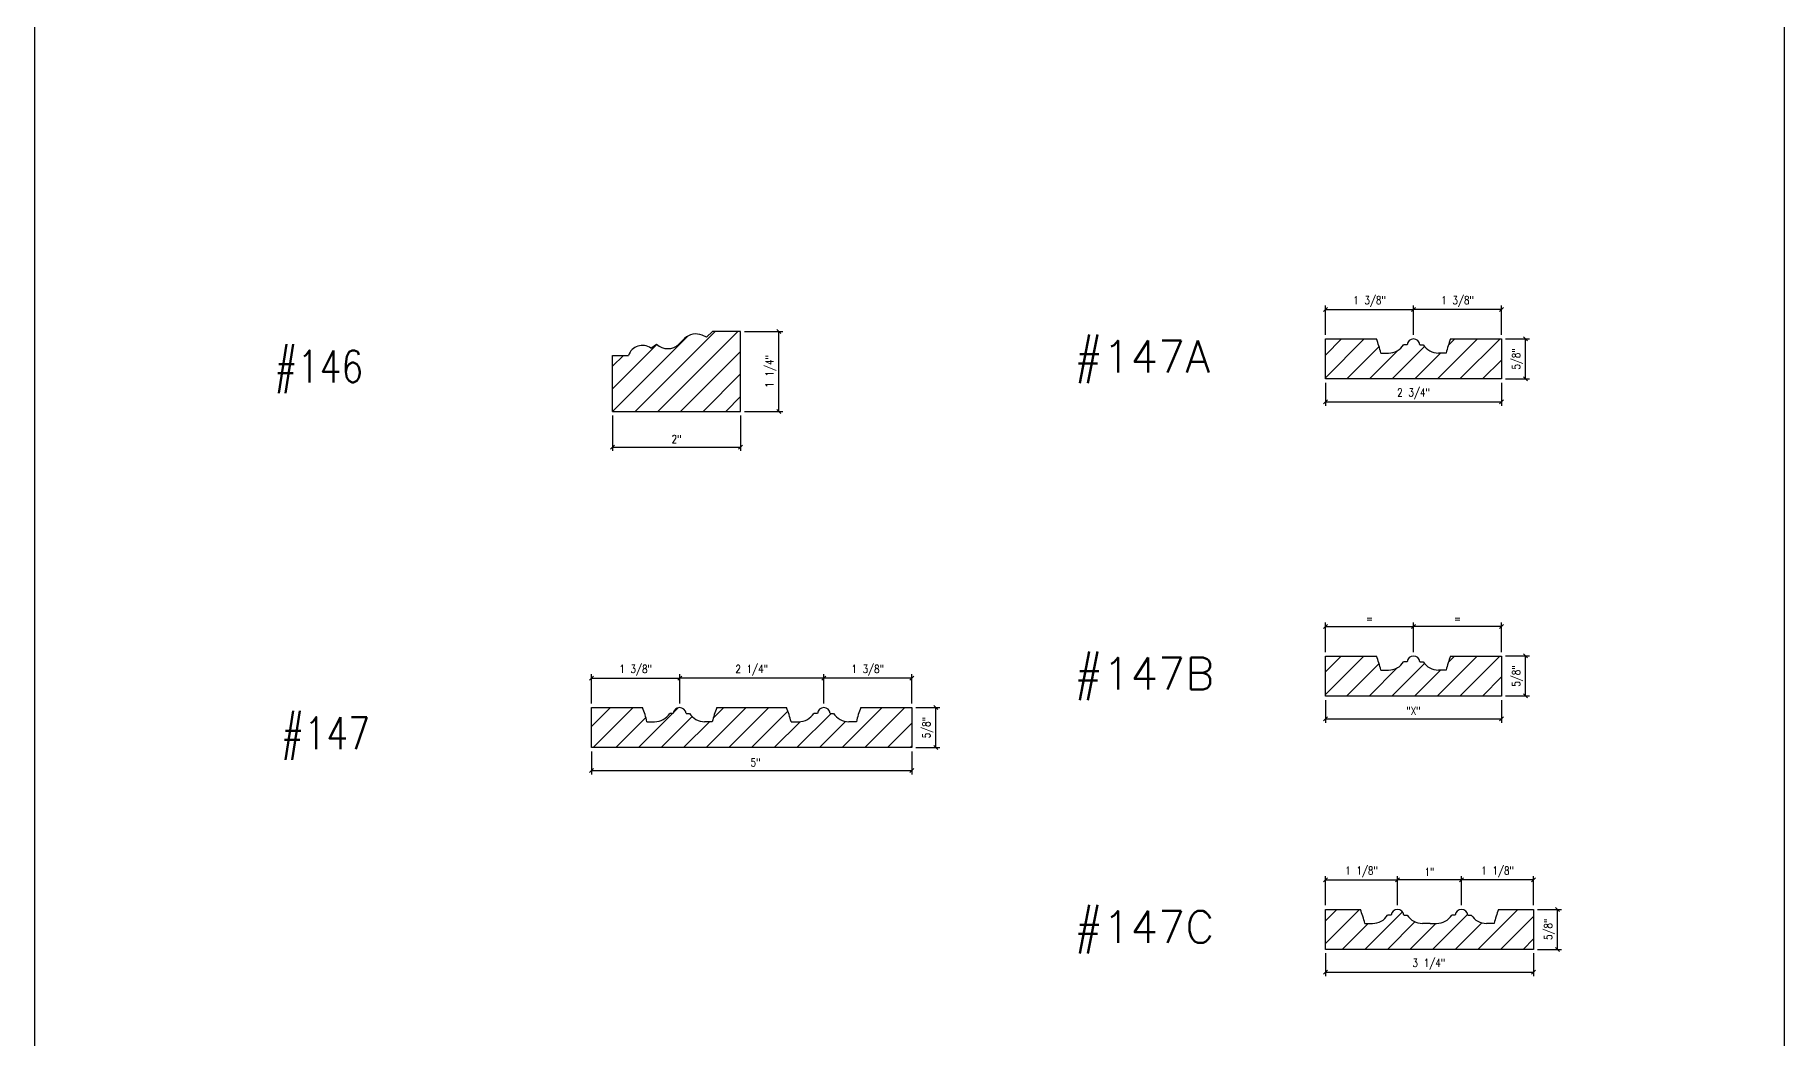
# Model space of a CAD drawing. Header units: inches. Extents: x 1985 to 11287, y 379 to 3234.
# Drawn here: x 8507.24 to 8534.55, y 3025.78 to 3041.45 of the extents above; entities that cross this region are included whole.
import ezdxf

# ---------------------------------------------------------------- set-up
doc = ezdxf.new("R2010")
doc.units = ezdxf.units.IN
doc.header["$MEASUREMENT"] = 0
doc.layers.get('0').update_dxf_attribs({"linetype": 'CONTINUOUS'})
doc.layers.get('Defpoints').update_dxf_attribs({"linetype": 'CONTINUOUS'})
for name, color, linetype in [('COTE1-1 99', 7, 'CONTINUOUS'), ('detail 99', 30, 'CONTINUOUS'), ('hatch 99', 1, 'CONTINUOUS'), ('separation 99', 3, 'CONTINUOUS'), ('wood detail 99', 7, 'CONTINUOUS')]:
    doc.layers.add(name, color=color, linetype=linetype)
doc.styles.get("Standard").update_dxf_attribs({"font": 'txt.shx', "width": 0.8})
doc.dimstyles.new('Muntin', dxfattribs={"dimtxt": 0.125, "dimasz": 0.0625, "dimexe": 0.0625, "dimexo": 0.0625, "dimgap": 0.0625, "dimtad": 1, "dimdec": 5, "dimzin": 0, "dimdsep": 46, "dimlunit": 5, "dimtxsty": 'Standard', "dimblk": 'OBLIQUE', "dimcen": 0.125, "dimclrd": 1, "dimclre": 1, "dimadec": 1, "dimazin": 0, "dimtfac": 0.375, "dimtdec": 5, "dimtmove": 0, "dimatfit": 3, "dimldrblk": 'OBLIQUE', "dimfxl": 1, "dimfrac": 2, "dimtolj": 1, "dimtzin": 0, "dimarcsym": 0})
pattern_1 = [(45, (1322.9635, 199.1162), (-0.176776695, 0.176776695), [])]

# ---------------------------------------------------------------- blocks, each defined once
blk = doc.blocks.new('_OBLIQUE')
at = {"color": 0, "linetype": 'ByBlock'}
blk.add_line((-0.5, -0.5), (0.5, 0.5), dxfattribs=at)
blk = doc.blocks.new('*D3080')
at = {"layer": 'COTE1-1 99', "color": 1, "lineweight": -2, "transparency": 16777216}
for p, q in [((8515.931, 3030.256), (8515.931, 3029.899)), ((8520.931, 3030.256), (8520.931, 3029.899)), ((8515.931, 3029.962), (8520.931, 3029.962))]:
    blk.add_line(p, q, dxfattribs=at)
at = {"layer": 'Defpoints', "color": 0, "transparency": 16777216}
for p in [(8515.931, 3030.319), (8520.931, 3030.319), (8520.931, 3029.962)]:
    blk.add_point(p, dxfattribs=at)
at = {"layer": 'COTE1-1 99', "color": 1, "lineweight": -2, "transparency": 16777216, "xscale": 0.0625, "yscale": 0.0625, "zscale": 0.0625, "rotation": 180}
blk.add_blockref('_OBLIQUE', (8515.931, 3029.962), dxfattribs=at)
at = {"layer": 'COTE1-1 99', "color": 1, "lineweight": -2, "transparency": 16777216, "xscale": 0.0625, "yscale": 0.0625, "zscale": 0.0625}
blk.add_blockref('_OBLIQUE', (8520.931, 3029.962), dxfattribs=at)
at = {"layer": 'COTE1-1 99', "color": 0, "transparency": 16777216, "insert": (8518.491, 3030.087), "char_height": 0.125, "attachment_point": 5}
blk.add_mtext('\\A1;5"', dxfattribs=at)
blk = doc.blocks.new('*D3081')
at = {"layer": 'COTE1-1 99', "color": 1, "lineweight": -2, "transparency": 16777216}
for p, q in [((8520.993, 3030.944), (8521.368, 3030.944)), ((8521.305, 3030.319), (8521.305, 3030.944)), ((8520.993, 3030.319), (8521.368, 3030.319))]:
    blk.add_line(p, q, dxfattribs=at)
at = {"layer": 'Defpoints', "color": 0, "transparency": 16777216}
for p in [(8520.931, 3030.944), (8521.305, 3030.944), (8520.931, 3030.319)]:
    blk.add_point(p, dxfattribs=at)
at = {"layer": 'COTE1-1 99', "color": 1, "lineweight": -2, "transparency": 16777216, "xscale": 0.0625, "yscale": 0.0625, "zscale": 0.0625}
for p, rotation in [((8521.305, 3030.944), 90), ((8521.305, 3030.319), 270)]:
    blk.add_blockref('_OBLIQUE', p, dxfattribs=dict(at, rotation=rotation))
at = {"layer": 'COTE1-1 99', "color": 0, "transparency": 16777216, "insert": (8521.18, 3030.631), "char_height": 0.125, "attachment_point": 5, "rotation": 90}
blk.add_mtext('\\A1;5/8"', dxfattribs=at)
blk = doc.blocks.new('*D3082')
at = {"layer": 'COTE1-1 99', "color": 1, "lineweight": -2, "transparency": 16777216}
for p, q in [((8515.931, 3031.006), (8515.931, 3031.465)), ((8517.306, 3031.006), (8517.306, 3031.465)), ((8515.931, 3031.402), (8517.306, 3031.402))]:
    blk.add_line(p, q, dxfattribs=at)
at = {"layer": 'Defpoints', "color": 0, "transparency": 16777216}
for p in [(8517.306, 3031.402), (8515.931, 3030.944), (8517.306, 3030.944)]:
    blk.add_point(p, dxfattribs=at)
at = {"layer": 'COTE1-1 99', "color": 1, "lineweight": -2, "transparency": 16777216, "xscale": 0.0625, "yscale": 0.0625, "zscale": 0.0625, "rotation": 180}
blk.add_blockref('_OBLIQUE', (8515.931, 3031.402), dxfattribs=at)
at = {"layer": 'COTE1-1 99', "color": 1, "lineweight": -2, "transparency": 16777216, "xscale": 0.0625, "yscale": 0.0625, "zscale": 0.0625}
blk.add_blockref('_OBLIQUE', (8517.306, 3031.402), dxfattribs=at)
at = {"layer": 'COTE1-1 99', "color": 0, "transparency": 16777216, "insert": (8516.618, 3031.527), "char_height": 0.125, "attachment_point": 5}
blk.add_mtext('\\A1;1 3/8"', dxfattribs=at)
blk = doc.blocks.new('*D3083')
at = {"layer": 'COTE1-1 99', "color": 1, "lineweight": -2, "transparency": 16777216}
for p, q in [((8519.556, 3031.006), (8519.556, 3031.465)), ((8520.931, 3031.006), (8520.931, 3031.465)), ((8520.931, 3031.402), (8519.556, 3031.402))]:
    blk.add_line(p, q, dxfattribs=at)
at = {"layer": 'Defpoints', "color": 0, "transparency": 16777216}
for p in [(8519.556, 3031.402), (8519.556, 3030.944), (8520.931, 3030.944)]:
    blk.add_point(p, dxfattribs=at)
at = {"layer": 'COTE1-1 99', "color": 1, "lineweight": -2, "transparency": 16777216, "xscale": 0.0625, "yscale": 0.0625, "zscale": 0.0625, "rotation": 180}
blk.add_blockref('_OBLIQUE', (8519.556, 3031.402), dxfattribs=at)
at = {"layer": 'COTE1-1 99', "color": 1, "lineweight": -2, "transparency": 16777216, "xscale": 0.0625, "yscale": 0.0625, "zscale": 0.0625}
blk.add_blockref('_OBLIQUE', (8520.931, 3031.402), dxfattribs=at)
at = {"layer": 'COTE1-1 99', "color": 0, "transparency": 16777216, "insert": (8520.243, 3031.527), "char_height": 0.125, "attachment_point": 5}
blk.add_mtext('\\A1;1 3/8"', dxfattribs=at)
blk = doc.blocks.new('*D3084')
at = {"layer": 'COTE1-1 99', "color": 1, "lineweight": -2, "transparency": 16777216}
for p, q in [((8517.306, 3031.006), (8517.306, 3031.465)), ((8519.556, 3031.006), (8519.556, 3031.465)), ((8519.556, 3031.402), (8517.306, 3031.402))]:
    blk.add_line(p, q, dxfattribs=at)
at = {"layer": 'Defpoints', "color": 0, "transparency": 16777216}
for p in [(8517.306, 3031.402), (8517.306, 3030.944), (8519.556, 3030.944)]:
    blk.add_point(p, dxfattribs=at)
at = {"layer": 'COTE1-1 99', "color": 1, "lineweight": -2, "transparency": 16777216, "xscale": 0.0625, "yscale": 0.0625, "zscale": 0.0625, "rotation": 180}
blk.add_blockref('_OBLIQUE', (8517.306, 3031.402), dxfattribs=at)
at = {"layer": 'COTE1-1 99', "color": 1, "lineweight": -2, "transparency": 16777216, "xscale": 0.0625, "yscale": 0.0625, "zscale": 0.0625}
blk.add_blockref('_OBLIQUE', (8519.556, 3031.402), dxfattribs=at)
at = {"layer": 'COTE1-1 99', "color": 0, "transparency": 16777216, "insert": (8518.431, 3031.527), "char_height": 0.125, "attachment_point": 5}
blk.add_mtext('\\A1;2 1/4"', dxfattribs=at)
blk = doc.blocks.new('*D3085')
at = {"layer": 'COTE1-1 99', "color": 1, "lineweight": -2, "transparency": 16777216}
for p, q in [((8516.257, 3035.511), (8516.257, 3034.954)), ((8518.257, 3035.511), (8518.257, 3034.954)), ((8516.257, 3035.016), (8518.257, 3035.016))]:
    blk.add_line(p, q, dxfattribs=at)
at = {"layer": 'Defpoints', "color": 0, "transparency": 16777216}
for p in [(8516.257, 3035.573), (8518.257, 3035.573), (8518.257, 3035.016)]:
    blk.add_point(p, dxfattribs=at)
at = {"layer": 'COTE1-1 99', "color": 1, "lineweight": -2, "transparency": 16777216, "xscale": 0.0625, "yscale": 0.0625, "zscale": 0.0625, "rotation": 180}
blk.add_blockref('_OBLIQUE', (8516.257, 3035.016), dxfattribs=at)
at = {"layer": 'COTE1-1 99', "color": 1, "lineweight": -2, "transparency": 16777216, "xscale": 0.0625, "yscale": 0.0625, "zscale": 0.0625}
blk.add_blockref('_OBLIQUE', (8518.257, 3035.016), dxfattribs=at)
at = {"layer": 'COTE1-1 99', "color": 0, "transparency": 16777216, "insert": (8517.257, 3035.141), "char_height": 0.125, "attachment_point": 5}
blk.add_mtext('\\A1;2"', dxfattribs=at)
blk = doc.blocks.new('*D3086')
at = {"layer": 'COTE1-1 99', "color": 1, "lineweight": -2, "transparency": 16777216}
for p, q in [((8518.32, 3036.823), (8518.918, 3036.823)), ((8518.855, 3035.573), (8518.855, 3036.823)), ((8518.32, 3035.573), (8518.918, 3035.573))]:
    blk.add_line(p, q, dxfattribs=at)
at = {"layer": 'Defpoints', "color": 0, "transparency": 16777216}
for p in [(8518.257, 3036.823), (8518.855, 3036.823), (8518.257, 3035.573)]:
    blk.add_point(p, dxfattribs=at)
at = {"layer": 'COTE1-1 99', "color": 1, "lineweight": -2, "transparency": 16777216, "xscale": 0.0625, "yscale": 0.0625, "zscale": 0.0625}
for p, rotation in [((8518.855, 3036.823), 90), ((8518.855, 3035.573), 270)]:
    blk.add_blockref('_OBLIQUE', p, dxfattribs=dict(at, rotation=rotation))
at = {"layer": 'COTE1-1 99', "color": 0, "transparency": 16777216, "insert": (8518.73, 3036.198), "char_height": 0.125, "attachment_point": 5, "rotation": 90}
blk.add_mtext('\\A1;1 1/4"', dxfattribs=at)
blk = doc.blocks.new('*D3071')
at = {"layer": 'COTE1-1 99', "color": 1, "lineweight": -2, "transparency": 16777216}
for p, q in [((8527.392, 3027.105), (8527.392, 3026.748)), ((8530.642, 3027.105), (8530.642, 3026.748)), ((8527.392, 3026.81), (8530.642, 3026.81))]:
    blk.add_line(p, q, dxfattribs=at)
at = {"layer": 'Defpoints', "color": 0, "transparency": 16777216}
for p in [(8527.392, 3027.167), (8530.642, 3027.167), (8530.642, 3026.81)]:
    blk.add_point(p, dxfattribs=at)
at = {"layer": 'COTE1-1 99', "color": 1, "lineweight": -2, "transparency": 16777216, "xscale": 0.0625, "yscale": 0.0625, "zscale": 0.0625, "rotation": 180}
blk.add_blockref('_OBLIQUE', (8527.392, 3026.81), dxfattribs=at)
at = {"layer": 'COTE1-1 99', "color": 1, "lineweight": -2, "transparency": 16777216, "xscale": 0.0625, "yscale": 0.0625, "zscale": 0.0625}
blk.add_blockref('_OBLIQUE', (8530.642, 3026.81), dxfattribs=at)
at = {"layer": 'COTE1-1 99', "color": 0, "transparency": 16777216, "insert": (8529.007, 3026.935), "char_height": 0.125, "attachment_point": 5}
blk.add_mtext('\\A1;3 1/4"', dxfattribs=at)
blk = doc.blocks.new('*D3072')
at = {"layer": 'COTE1-1 99', "color": 1, "lineweight": -2, "transparency": 16777216}
for p, q in [((8530.705, 3027.792), (8531.079, 3027.792)), ((8531.017, 3027.167), (8531.017, 3027.792)), ((8530.705, 3027.167), (8531.079, 3027.167))]:
    blk.add_line(p, q, dxfattribs=at)
at = {"layer": 'Defpoints', "color": 0, "transparency": 16777216}
for p in [(8530.642, 3027.792), (8531.017, 3027.792), (8530.642, 3027.167)]:
    blk.add_point(p, dxfattribs=at)
at = {"layer": 'COTE1-1 99', "color": 1, "lineweight": -2, "transparency": 16777216, "xscale": 0.0625, "yscale": 0.0625, "zscale": 0.0625}
for p, rotation in [((8531.017, 3027.792), 90), ((8531.017, 3027.167), 270)]:
    blk.add_blockref('_OBLIQUE', p, dxfattribs=dict(at, rotation=rotation))
at = {"layer": 'COTE1-1 99', "color": 0, "transparency": 16777216, "insert": (8530.892, 3027.48), "char_height": 0.125, "attachment_point": 5, "rotation": 90}
blk.add_mtext('\\A1;5/8"', dxfattribs=at)
blk = doc.blocks.new('*D3073')
at = {"layer": 'COTE1-1 99', "color": 1, "lineweight": -2, "transparency": 16777216}
for p, q in [((8527.392, 3027.855), (8527.392, 3028.313)), ((8527.392, 3028.251), (8528.517, 3028.251)), ((8528.517, 3027.855), (8528.517, 3028.313))]:
    blk.add_line(p, q, dxfattribs=at)
at = {"layer": 'Defpoints', "color": 0, "transparency": 16777216}
for p in [(8528.517, 3028.251), (8527.392, 3027.792), (8528.517, 3027.792)]:
    blk.add_point(p, dxfattribs=at)
at = {"layer": 'COTE1-1 99', "color": 1, "lineweight": -2, "transparency": 16777216, "xscale": 0.0625, "yscale": 0.0625, "zscale": 0.0625, "rotation": 180}
blk.add_blockref('_OBLIQUE', (8527.392, 3028.251), dxfattribs=at)
at = {"layer": 'COTE1-1 99', "color": 1, "lineweight": -2, "transparency": 16777216, "xscale": 0.0625, "yscale": 0.0625, "zscale": 0.0625}
blk.add_blockref('_OBLIQUE', (8528.517, 3028.251), dxfattribs=at)
at = {"layer": 'COTE1-1 99', "color": 0, "transparency": 16777216, "insert": (8527.955, 3028.376), "char_height": 0.125, "attachment_point": 5}
blk.add_mtext('\\A1;1 1/8"', dxfattribs=at)
blk = doc.blocks.new('*D3074')
at = {"layer": 'COTE1-1 99', "color": 1, "lineweight": -2, "transparency": 16777216}
for p, q in [((8529.517, 3027.855), (8529.517, 3028.313)), ((8530.642, 3028.251), (8529.517, 3028.251)), ((8530.642, 3027.855), (8530.642, 3028.313))]:
    blk.add_line(p, q, dxfattribs=at)
at = {"layer": 'Defpoints', "color": 0, "transparency": 16777216}
for p in [(8529.517, 3028.251), (8529.517, 3027.792), (8530.642, 3027.792)]:
    blk.add_point(p, dxfattribs=at)
at = {"layer": 'COTE1-1 99', "color": 1, "lineweight": -2, "transparency": 16777216, "xscale": 0.0625, "yscale": 0.0625, "zscale": 0.0625, "rotation": 180}
blk.add_blockref('_OBLIQUE', (8529.517, 3028.251), dxfattribs=at)
at = {"layer": 'COTE1-1 99', "color": 1, "lineweight": -2, "transparency": 16777216, "xscale": 0.0625, "yscale": 0.0625, "zscale": 0.0625}
blk.add_blockref('_OBLIQUE', (8530.642, 3028.251), dxfattribs=at)
at = {"layer": 'COTE1-1 99', "color": 0, "transparency": 16777216, "insert": (8530.08, 3028.376), "char_height": 0.125, "attachment_point": 5}
blk.add_mtext('\\A1;1 1/8"', dxfattribs=at)
blk = doc.blocks.new('*D3075')
at = {"layer": 'COTE1-1 99', "color": 1, "lineweight": -2, "transparency": 16777216}
for p, q in [((8528.517, 3027.855), (8528.517, 3028.313)), ((8529.517, 3028.251), (8528.517, 3028.251)), ((8529.517, 3027.855), (8529.517, 3028.313))]:
    blk.add_line(p, q, dxfattribs=at)
at = {"layer": 'Defpoints', "color": 0, "transparency": 16777216}
for p in [(8528.517, 3028.251), (8528.517, 3027.792), (8529.517, 3027.792)]:
    blk.add_point(p, dxfattribs=at)
at = {"layer": 'COTE1-1 99', "color": 1, "lineweight": -2, "transparency": 16777216, "xscale": 0.0625, "yscale": 0.0625, "zscale": 0.0625, "rotation": 180}
blk.add_blockref('_OBLIQUE', (8528.517, 3028.251), dxfattribs=at)
at = {"layer": 'COTE1-1 99', "color": 1, "lineweight": -2, "transparency": 16777216, "xscale": 0.0625, "yscale": 0.0625, "zscale": 0.0625}
blk.add_blockref('_OBLIQUE', (8529.517, 3028.251), dxfattribs=at)
at = {"layer": 'COTE1-1 99', "color": 0, "transparency": 16777216, "insert": (8529.017, 3028.376), "char_height": 0.125, "attachment_point": 5}
blk.add_mtext('\\A1;1"', dxfattribs=at)
blk = doc.blocks.new('*D3076')
at = {"layer": 'COTE1-1 99', "color": 1, "lineweight": -2, "transparency": 16777216}
for p, q in [((8527.392, 3031.063), (8527.392, 3030.706)), ((8530.142, 3031.063), (8530.142, 3030.706)), ((8527.392, 3030.769), (8530.142, 3030.769))]:
    blk.add_line(p, q, dxfattribs=at)
at = {"layer": 'Defpoints', "color": 0, "transparency": 16777216}
for p in [(8527.392, 3031.126), (8530.142, 3031.126), (8530.142, 3030.769)]:
    blk.add_point(p, dxfattribs=at)
at = {"layer": 'COTE1-1 99', "color": 1, "lineweight": -2, "transparency": 16777216, "xscale": 0.0625, "yscale": 0.0625, "zscale": 0.0625, "rotation": 180}
blk.add_blockref('_OBLIQUE', (8527.392, 3030.769), dxfattribs=at)
at = {"layer": 'COTE1-1 99', "color": 1, "lineweight": -2, "transparency": 16777216, "xscale": 0.0625, "yscale": 0.0625, "zscale": 0.0625}
blk.add_blockref('_OBLIQUE', (8530.142, 3030.769), dxfattribs=at)
at = {"layer": 'COTE1-1 99', "color": 0, "transparency": 16777216, "insert": (8528.767, 3030.894), "char_height": 0.125, "attachment_point": 5}
blk.add_mtext('\\A1;"X"', dxfattribs=at)
blk = doc.blocks.new('*D3077')
at = {"layer": 'COTE1-1 99', "color": 1, "lineweight": -2, "transparency": 16777216}
for p, q in [((8530.205, 3031.751), (8530.579, 3031.751)), ((8530.517, 3031.126), (8530.517, 3031.751)), ((8530.205, 3031.126), (8530.579, 3031.126))]:
    blk.add_line(p, q, dxfattribs=at)
at = {"layer": 'Defpoints', "color": 0, "transparency": 16777216}
for p in [(8530.142, 3031.751), (8530.517, 3031.751), (8530.142, 3031.126)]:
    blk.add_point(p, dxfattribs=at)
at = {"layer": 'COTE1-1 99', "color": 1, "lineweight": -2, "transparency": 16777216, "xscale": 0.0625, "yscale": 0.0625, "zscale": 0.0625}
for p, rotation in [((8530.517, 3031.751), 90), ((8530.517, 3031.126), 270)]:
    blk.add_blockref('_OBLIQUE', p, dxfattribs=dict(at, rotation=rotation))
at = {"layer": 'COTE1-1 99', "color": 0, "transparency": 16777216, "insert": (8530.392, 3031.438), "char_height": 0.125, "attachment_point": 5, "rotation": 90}
blk.add_mtext('\\A1;5/8"', dxfattribs=at)
blk = doc.blocks.new('*D3078')
at = {"layer": 'COTE1-1 99', "color": 1, "lineweight": -2, "transparency": 16777216}
for p, q in [((8527.392, 3031.813), (8527.392, 3032.272)), ((8528.767, 3031.813), (8528.767, 3032.272)), ((8527.392, 3032.21), (8528.767, 3032.21))]:
    blk.add_line(p, q, dxfattribs=at)
at = {"layer": 'Defpoints', "color": 0, "transparency": 16777216}
for p in [(8528.767, 3032.21), (8527.392, 3031.751), (8528.767, 3031.751)]:
    blk.add_point(p, dxfattribs=at)
at = {"layer": 'COTE1-1 99', "color": 1, "lineweight": -2, "transparency": 16777216, "xscale": 0.0625, "yscale": 0.0625, "zscale": 0.0625, "rotation": 180}
blk.add_blockref('_OBLIQUE', (8527.392, 3032.21), dxfattribs=at)
at = {"layer": 'COTE1-1 99', "color": 1, "lineweight": -2, "transparency": 16777216, "xscale": 0.0625, "yscale": 0.0625, "zscale": 0.0625}
blk.add_blockref('_OBLIQUE', (8528.767, 3032.21), dxfattribs=at)
at = {"layer": 'COTE1-1 99', "color": 0, "transparency": 16777216, "insert": (8528.08, 3032.335), "char_height": 0.125, "attachment_point": 5}
blk.add_mtext('\\A1;=', dxfattribs=at)
blk = doc.blocks.new('*D3079')
at = {"layer": 'COTE1-1 99', "color": 1, "lineweight": -2, "transparency": 16777216}
for p, q in [((8528.767, 3031.813), (8528.767, 3032.272)), ((8530.142, 3031.813), (8530.142, 3032.272)), ((8530.142, 3032.21), (8528.767, 3032.21))]:
    blk.add_line(p, q, dxfattribs=at)
at = {"layer": 'Defpoints', "color": 0, "transparency": 16777216}
for p in [(8528.767, 3032.21), (8528.767, 3031.751), (8530.142, 3031.751)]:
    blk.add_point(p, dxfattribs=at)
at = {"layer": 'COTE1-1 99', "color": 1, "lineweight": -2, "transparency": 16777216, "xscale": 0.0625, "yscale": 0.0625, "zscale": 0.0625, "rotation": 180}
blk.add_blockref('_OBLIQUE', (8528.767, 3032.21), dxfattribs=at)
at = {"layer": 'COTE1-1 99', "color": 1, "lineweight": -2, "transparency": 16777216, "xscale": 0.0625, "yscale": 0.0625, "zscale": 0.0625}
blk.add_blockref('_OBLIQUE', (8530.142, 3032.21), dxfattribs=at)
at = {"layer": 'COTE1-1 99', "color": 0, "transparency": 16777216, "insert": (8529.455, 3032.335), "char_height": 0.125, "attachment_point": 5}
blk.add_mtext('\\A1;=', dxfattribs=at)
blk = doc.blocks.new('*D3062')
at = {"layer": 'COTE1-1 99', "color": 1, "lineweight": -2, "transparency": 16777216}
for p, q in [((8527.392, 3036.017), (8527.392, 3035.661)), ((8530.142, 3036.017), (8530.142, 3035.661)), ((8527.392, 3035.723), (8530.142, 3035.723))]:
    blk.add_line(p, q, dxfattribs=at)
at = {"layer": 'Defpoints', "color": 0, "transparency": 16777216}
for p in [(8527.392, 3036.08), (8530.142, 3036.08), (8530.142, 3035.723)]:
    blk.add_point(p, dxfattribs=at)
at = {"layer": 'COTE1-1 99', "color": 1, "lineweight": -2, "transparency": 16777216, "xscale": 0.0625, "yscale": 0.0625, "zscale": 0.0625, "rotation": 180}
blk.add_blockref('_OBLIQUE', (8527.392, 3035.723), dxfattribs=at)
at = {"layer": 'COTE1-1 99', "color": 1, "lineweight": -2, "transparency": 16777216, "xscale": 0.0625, "yscale": 0.0625, "zscale": 0.0625}
blk.add_blockref('_OBLIQUE', (8530.142, 3035.723), dxfattribs=at)
at = {"layer": 'COTE1-1 99', "color": 0, "transparency": 16777216, "insert": (8528.767, 3035.848), "char_height": 0.125, "attachment_point": 5}
blk.add_mtext('\\A1;2 3/4"', dxfattribs=at)
blk = doc.blocks.new('*D3063')
at = {"layer": 'COTE1-1 99', "color": 1, "lineweight": -2, "transparency": 16777216}
for p, q in [((8530.205, 3036.705), (8530.579, 3036.705)), ((8530.517, 3036.08), (8530.517, 3036.705)), ((8530.205, 3036.08), (8530.579, 3036.08))]:
    blk.add_line(p, q, dxfattribs=at)
at = {"layer": 'Defpoints', "color": 0, "transparency": 16777216}
for p in [(8530.142, 3036.705), (8530.517, 3036.705), (8530.142, 3036.08)]:
    blk.add_point(p, dxfattribs=at)
at = {"layer": 'COTE1-1 99', "color": 1, "lineweight": -2, "transparency": 16777216, "xscale": 0.0625, "yscale": 0.0625, "zscale": 0.0625}
for p, rotation in [((8530.517, 3036.705), 90), ((8530.517, 3036.08), 270)]:
    blk.add_blockref('_OBLIQUE', p, dxfattribs=dict(at, rotation=rotation))
at = {"layer": 'COTE1-1 99', "color": 0, "transparency": 16777216, "insert": (8530.392, 3036.392), "char_height": 0.125, "attachment_point": 5, "rotation": 90}
blk.add_mtext('\\A1;5/8"', dxfattribs=at)
blk = doc.blocks.new('*D3064')
at = {"layer": 'COTE1-1 99', "color": 1, "lineweight": -2, "transparency": 16777216}
for p, q in [((8527.392, 3036.767), (8527.392, 3037.226)), ((8527.392, 3037.164), (8528.767, 3037.164)), ((8528.767, 3036.767), (8528.767, 3037.226))]:
    blk.add_line(p, q, dxfattribs=at)
at = {"layer": 'Defpoints', "color": 0, "transparency": 16777216}
for p in [(8528.767, 3037.164), (8527.392, 3036.705), (8528.767, 3036.705)]:
    blk.add_point(p, dxfattribs=at)
at = {"layer": 'COTE1-1 99', "color": 1, "lineweight": -2, "transparency": 16777216, "xscale": 0.0625, "yscale": 0.0625, "zscale": 0.0625, "rotation": 180}
blk.add_blockref('_OBLIQUE', (8527.392, 3037.164), dxfattribs=at)
at = {"layer": 'COTE1-1 99', "color": 1, "lineweight": -2, "transparency": 16777216, "xscale": 0.0625, "yscale": 0.0625, "zscale": 0.0625}
blk.add_blockref('_OBLIQUE', (8528.767, 3037.164), dxfattribs=at)
at = {"layer": 'COTE1-1 99', "color": 0, "transparency": 16777216, "insert": (8528.08, 3037.289), "char_height": 0.125, "attachment_point": 5}
blk.add_mtext('\\A1;1 3/8"', dxfattribs=at)
blk = doc.blocks.new('*D3065')
at = {"layer": 'COTE1-1 99', "color": 1, "lineweight": -2, "transparency": 16777216}
for p, q in [((8528.767, 3036.767), (8528.767, 3037.226)), ((8530.142, 3037.164), (8528.767, 3037.164)), ((8530.142, 3036.767), (8530.142, 3037.226))]:
    blk.add_line(p, q, dxfattribs=at)
at = {"layer": 'Defpoints', "color": 0, "transparency": 16777216}
for p in [(8528.767, 3037.164), (8528.767, 3036.705), (8530.142, 3036.705)]:
    blk.add_point(p, dxfattribs=at)
at = {"layer": 'COTE1-1 99', "color": 1, "lineweight": -2, "transparency": 16777216, "xscale": 0.0625, "yscale": 0.0625, "zscale": 0.0625, "rotation": 180}
blk.add_blockref('_OBLIQUE', (8528.767, 3037.164), dxfattribs=at)
at = {"layer": 'COTE1-1 99', "color": 1, "lineweight": -2, "transparency": 16777216, "xscale": 0.0625, "yscale": 0.0625, "zscale": 0.0625}
blk.add_blockref('_OBLIQUE', (8530.142, 3037.164), dxfattribs=at)
at = {"layer": 'COTE1-1 99', "color": 0, "transparency": 16777216, "insert": (8529.455, 3037.289), "char_height": 0.125, "attachment_point": 5}
blk.add_mtext('\\A1;1 3/8"', dxfattribs=at)

msp = doc.modelspace()

# ---------------------------------------------------------------- hatches: boundary and pattern name
at = {"layer": 'hatch 99'}
h = msp.add_hatch(dxfattribs=at)
h.set_pattern_fill('ANSI31', color=256, scale=2, style=0)
h.set_pattern_definition(pattern_1)
h.paths.add_polyline_path([(8518.257261, 3036.823069), (8517.819761, 3036.823069), (8517.725261, 3036.733069), (8517.655718, 3036.762865, 0.303776634), (8517.382354, 3036.711695), (8517.294566, 3036.625735, -0.408064694), (8516.944761, 3036.623069), (8516.857261, 3036.563239, 0.496125995), (8516.507261, 3036.448069), (8516.257261, 3036.448069), (8516.257261, 3035.573069), (8518.257261, 3035.573069)])
h = msp.add_hatch(dxfattribs=at)
h.set_pattern_fill('ANSI31', color=256, scale=2, style=0)
h.set_pattern_definition(pattern_1)
h.paths.add_polyline_path([(8527.392051, 3036.704787), (8527.392051, 3036.079787), (8530.142051, 3036.079787), (8530.142051, 3036.704787), (8529.347016, 3036.704787, 0.038533308), (8529.277051, 3036.484787), (8529.157486, 3036.484787, -0.256140243), (8528.920368, 3036.614787), (8528.86655, 3036.614787, 0.904534034), (8528.667553, 3036.614787), (8528.613735, 3036.614787, -0.256140243), (8528.376617, 3036.484787), (8528.257051, 3036.484787, 0.038533308), (8528.187087, 3036.704787)])
h = msp.add_hatch(dxfattribs=at)
h.set_pattern_fill('ANSI31', color=256, scale=2, style=0)
h.set_pattern_definition(pattern_1)
h.paths.add_polyline_path([(8530.142051, 3031.125643), (8530.142051, 3031.750643), (8529.347016, 3031.750643, 0.038533308), (8529.277051, 3031.530643), (8529.157486, 3031.530643, -0.256140243), (8528.920368, 3031.660643), (8528.86655, 3031.660643, 0.904534034), (8528.667553, 3031.660643), (8528.613735, 3031.660643, -0.256140243), (8528.376617, 3031.530643), (8528.257051, 3031.530643, 0.038533308), (8528.187087, 3031.750643), (8527.392051, 3031.750643), (8527.392051, 3031.125643)])
h = msp.add_hatch(dxfattribs=at)
h.set_pattern_fill('ANSI31', color=256, scale=2, style=0)
h.set_pattern_definition(pattern_1)
h.paths.add_polyline_path([(8517.885589, 3030.943563, 0.038533308), (8517.815625, 3030.723563), (8517.696059, 3030.723563, -0.256140243), (8517.458941, 3030.853563), (8517.405123, 3030.853563, 0.904534034), (8517.206126, 3030.853563), (8517.152308, 3030.853563, -0.256140243), (8516.91519, 3030.723563), (8516.795625, 3030.723563, 0.038533308), (8516.72566, 3030.943563), (8515.930625, 3030.943563), (8515.930625, 3030.318563), (8520.930625, 3030.318563), (8520.930625, 3030.943563), (8520.135589, 3030.943563, 0.038533308), (8520.065625, 3030.723563), (8519.946059, 3030.723563, -0.256140243), (8519.708941, 3030.853563), (8519.655123, 3030.853563, 0.904534034), (8519.456126, 3030.853563), (8519.402308, 3030.853563, -0.256140243), (8519.16519, 3030.723563), (8519.045625, 3030.723563, 0.038533308), (8518.97566, 3030.943563)])
h = msp.add_hatch(dxfattribs=at)
h.set_pattern_fill('ANSI31', color=256, scale=2, style=0)
h.set_pattern_definition(pattern_1)
h.paths.add_polyline_path([(8530.642051, 3027.167105), (8530.642051, 3027.792105), (8530.097016, 3027.792105, 0.038533308), (8530.027051, 3027.572105), (8529.907486, 3027.572105, -0.256140243), (8529.670368, 3027.702105), (8529.61655, 3027.702105, 0.904534034), (8529.417553, 3027.702105), (8529.363735, 3027.702105, -0.256140243), (8529.126617, 3027.572105), (8529.027051, 3027.572105), (8528.907486, 3027.572105, -0.256140243), (8528.670368, 3027.702105), (8528.61655, 3027.702105, 0.904534034), (8528.417553, 3027.702105), (8528.363735, 3027.702105, -0.256140243), (8528.126617, 3027.572105), (8528.007051, 3027.572105, 0.038533308), (8527.937087, 3027.792105), (8527.392051, 3027.792105), (8527.392051, 3027.167105)])

# ---------------------------------------------------------------- linework, layer by layer
at = {"layer": 'separation 99'}
msp.add_lwpolyline([(8507.236899, 3057.127475), (8534.554293, 3057.127475), (8534.554293, 3009.922068), (8507.236899, 3009.922068)], close=True, dxfattribs=at)
at = {"layer": 'wood detail 99'}
for p, q in [((8516.857261, 3036.563239), (8516.944761, 3036.623069)), ((8517.291843, 3036.623069), (8517.382354, 3036.711695)), ((8517.725261, 3036.733069), (8517.655718, 3036.762865)), ((8517.725261, 3036.733069), (8517.819761, 3036.823069)), ((8518.257261, 3036.823069), (8517.819761, 3036.823069)), ((8518.257261, 3035.573069), (8518.257261, 3036.823069)), ((8527.392051, 3036.079787), (8527.392051, 3036.704787)), ((8527.392051, 3036.704787), (8528.187087, 3036.704787)), ((8528.667553, 3036.614787), (8528.613735, 3036.614787)), ((8528.86655, 3036.614787), (8528.920368, 3036.614787)), ((8529.347016, 3036.704787), (8530.142051, 3036.704787)), ((8530.142051, 3036.704787), (8530.142051, 3036.079787)), ((8516.257261, 3035.573069), (8516.257261, 3036.448069)), ((8516.257261, 3036.448069), (8516.507261, 3036.448069)), ((8528.257051, 3036.484787), (8528.376617, 3036.484787)), ((8529.277051, 3036.484787), (8529.157486, 3036.484787)), ((8530.142051, 3036.079787), (8527.392051, 3036.079787)), ((8516.257261, 3035.573069), (8518.257261, 3035.573069)), ((8527.392051, 3031.125643), (8527.392051, 3031.750643)), ((8527.392051, 3031.750643), (8528.187087, 3031.750643)), ((8529.347016, 3031.750643), (8530.142051, 3031.750643)), ((8530.142051, 3031.750643), (8530.142051, 3031.125643)), ((8528.257051, 3031.530643), (8528.376617, 3031.530643)), ((8528.667553, 3031.660643), (8528.613735, 3031.660643)), ((8528.86655, 3031.660643), (8528.920368, 3031.660643)), ((8529.277051, 3031.530643), (8529.157486, 3031.530643)), ((8515.930625, 3030.318563), (8515.930625, 3030.943563)), ((8515.930625, 3030.943563), (8516.72566, 3030.943563)), ((8517.885589, 3030.943563), (8518.97566, 3030.943563)), ((8520.135589, 3030.943563), (8520.930625, 3030.943563)), ((8520.930625, 3030.943563), (8520.930625, 3030.318563)), ((8530.142051, 3031.125643), (8527.392051, 3031.125643)), ((8516.795625, 3030.723563), (8516.91519, 3030.723563)), ((8517.206126, 3030.853563), (8517.152308, 3030.853563)), ((8517.405123, 3030.853563), (8517.458941, 3030.853563)), ((8517.815625, 3030.723563), (8517.696059, 3030.723563)), ((8519.045625, 3030.723563), (8519.16519, 3030.723563)), ((8519.456126, 3030.853563), (8519.402308, 3030.853563)), ((8519.655123, 3030.853563), (8519.708941, 3030.853563)), ((8520.065625, 3030.723563), (8519.946059, 3030.723563)), ((8520.930625, 3030.318563), (8515.930625, 3030.318563)), ((8527.392051, 3027.167105), (8527.392051, 3027.792105)), ((8527.392051, 3027.792105), (8527.937087, 3027.792105)), ((8528.417553, 3027.702105), (8528.363735, 3027.702105)), ((8528.61655, 3027.702105), (8528.670368, 3027.702105)), ((8529.417553, 3027.702105), (8529.363735, 3027.702105)), ((8529.61655, 3027.702105), (8529.670368, 3027.702105)), ((8530.097016, 3027.792105), (8530.642051, 3027.792105)), ((8530.642051, 3027.792105), (8530.642051, 3027.167105)), ((8528.007051, 3027.572105), (8528.126617, 3027.572105)), ((8529.027051, 3027.572105), (8528.907486, 3027.572105)), ((8529.027051, 3027.572105), (8529.126617, 3027.572105)), ((8530.027051, 3027.572105), (8529.907486, 3027.572105)), ((8530.642051, 3027.167105), (8527.392051, 3027.167105))]:
    msp.add_line(p, q, dxfattribs=at)
for centre, radius, start, end in [((8516.726011, 3036.372698), 0.23137, 55.4397713, 160.9885908), ((8517.118302, 3036.803023), 0.25, 226.0394185, 314.8339671), ((8517.557261, 3036.533069), 0.25, 66.807051, 134.3972743), ((8526.796852, 3036.141541), 1.5, 13.2282434, 22.0550601), ((8528.376617, 3036.766037), 0.28125, 270, 327.4675097), ((8528.767051, 3036.604787), 0.1, 5.7391705, 174.2608295), ((8529.157486, 3036.766037), 0.28125, 212.5324903, 270), ((8530.737251, 3036.141541), 1.5, 157.9449399, 166.7717566), ((8526.796852, 3031.187397), 1.5, 13.2282434, 22.0550601), ((8528.767051, 3031.650643), 0.1, 5.7391705, 174.2608295), ((8530.737251, 3031.187397), 1.5, 157.9449399, 166.7717566), ((8528.376617, 3031.811893), 0.28125, 270, 327.4675097), ((8529.157486, 3031.811893), 0.28125, 212.5324903, 270), ((8515.335425, 3030.380317), 1.5, 13.2282434, 22.0550601), ((8517.305625, 3030.843563), 0.1, 5.7391705, 174.2608295), ((8519.275824, 3030.380317), 1.5, 157.9449399, 166.7717566), ((8517.585425, 3030.380317), 1.5, 13.2282434, 22.0550601), ((8519.555625, 3030.843563), 0.1, 5.7391705, 174.2608295), ((8521.525824, 3030.380317), 1.5, 157.9449399, 166.7717566), ((8516.91519, 3031.004813), 0.28125, 270, 327.4675097), ((8517.696059, 3031.004813), 0.28125, 212.5324903, 270), ((8519.16519, 3031.004813), 0.28125, 270, 327.4675097), ((8519.946059, 3031.004813), 0.28125, 212.5324903, 270), ((8526.546852, 3027.228859), 1.5, 13.2282434, 22.0550601), ((8528.126617, 3027.853355), 0.28125, 270, 327.4675097), ((8528.517051, 3027.692105), 0.1, 5.7391705, 174.2608295), ((8528.907486, 3027.853355), 0.28125, 212.5324903, 270), ((8529.126617, 3027.853355), 0.28125, 270, 327.4675097), ((8529.517051, 3027.692105), 0.1, 5.7391705, 174.2608295), ((8529.907486, 3027.853355), 0.28125, 212.5324903, 270), ((8531.487251, 3027.228859), 1.5, 157.9449399, 166.7717566)]:
    msp.add_arc(centre, radius, start, end, dxfattribs=at)

# ---------------------------------------------------------------- texts
at = {"layer": 'detail 99'}
for s, p in [('#147A', (8523.468281, 3036.179787)), ('#147B', (8523.468281, 3031.225643)), ('#147C', (8523.468281, 3027.267105))]:
    msp.add_text(s, height=0.5, dxfattribs=at).set_placement(p)
at = {"layer": 'detail 99', "char_height": 0.5, "width": 2.69666263, "attachment_point": 1}
for s, insert in [('#146', (8510.975913, 3036.526016)), ('#147', (8511.082103, 3030.796904))]:
    msp.add_mtext(s, dxfattribs=dict(at, insert=insert))

# ---------------------------------------------------------------- dimensions: what is measured, and where the dimension line sits
at = {"layer": 'COTE1-1 99'}
for base, p1, p2, picture, middle in [((8528.767051, 3037.163647), (8527.392051, 3036.704787), (8528.767051, 3036.704787), '*D3064', (8528.079551, 3037.288647)), ((8528.767051, 3037.163647), (8530.142051, 3036.704787), (8528.767051, 3036.704787), '*D3065', (8529.454551, 3037.288647)), ((8518.257261, 3035.016394), (8516.257261, 3035.573069), (8518.257261, 3035.573069), '*D3085', (8517.257261, 3035.141394)), ((8517.305625, 3031.402422), (8515.930625, 3030.943563), (8517.305625, 3030.943563), '*D3082', (8516.618125, 3031.527422)), ((8517.305625, 3031.402422), (8519.555625, 3030.943563), (8517.305625, 3030.943563), '*D3084', (8518.430625, 3031.527422)), ((8519.555625, 3031.402422), (8520.930625, 3030.943563), (8519.555625, 3030.943563), '*D3083', (8520.243125, 3031.527422)), ((8528.517051, 3028.250965), (8527.392051, 3027.792105), (8528.517051, 3027.792105), '*D3073', (8527.954551, 3028.375965)), ((8528.517051, 3028.250965), (8529.517051, 3027.792105), (8528.517051, 3027.792105), '*D3075', (8529.017051, 3028.375965)), ((8529.517051, 3028.250965), (8530.642051, 3027.792105), (8529.517051, 3027.792105), '*D3074', (8530.079551, 3028.375965))]:
    dim = msp.add_linear_dim(base=base, p1=p1, p2=p2, dimstyle='Muntin', override={"dimpost": '"'}, dxfattribs=at)
    dim.commit()
    dim.dimension.update_dxf_attribs({"geometry": picture, "text_midpoint": middle})
for base, p1, p2, picture, middle in [((8518.855129, 3036.823069), (8518.257261, 3035.573069), (8518.257261, 3036.823069), '*D3086', (8518.730129, 3036.198069)), ((8530.516649, 3036.704787), (8530.142051, 3036.079787), (8530.142051, 3036.704787), '*D3063', (8530.391649, 3036.392287)), ((8530.516649, 3031.750643), (8530.142051, 3031.125643), (8530.142051, 3031.750643), '*D3077', (8530.391649, 3031.438143)), ((8521.305222, 3030.943563), (8520.930625, 3030.318563), (8520.930625, 3030.943563), '*D3081', (8521.180222, 3030.631063)), ((8531.016649, 3027.792105), (8530.642051, 3027.167105), (8530.642051, 3027.792105), '*D3072', (8530.891649, 3027.479605))]:
    dim = msp.add_linear_dim(base=base, p1=p1, p2=p2, angle=90, dimstyle='Muntin', override={"dimpost": '"'}, dxfattribs=at)
    dim.commit()
    dim.dimension.update_dxf_attribs({"geometry": picture, "text_midpoint": middle})
for base, p1, p2, picture, middle in [((8530.142051, 3035.723064), (8527.392051, 3036.079787), (8530.142051, 3036.079787), '*D3062', (8528.767051, 3035.723064)), ((8520.930625, 3029.96184), (8515.930625, 3030.318563), (8520.930625, 3030.318563), '*D3080', (8518.490625, 3029.96184)), ((8530.642051, 3026.810383), (8527.392051, 3027.167105), (8530.642051, 3027.167105), '*D3071', (8529.007051, 3026.810383))]:
    dim = msp.add_linear_dim(base=base, p1=p1, p2=p2, dimstyle='Muntin', override={"dimpost": '"'}, dxfattribs=at)
    dim.commit()
    dim.dimension.update_dxf_attribs({"geometry": picture, "text_midpoint": middle, "dimtype": 160})
for p1, picture, middle in [((8527.392051, 3031.750643), '*D3078', (8528.079551, 3032.334503)), ((8530.142051, 3031.750643), '*D3079', (8529.454551, 3032.334503))]:
    dim = msp.add_linear_dim(base=(8528.767051, 3032.209503), p1=p1, p2=(8528.767051, 3031.750643), text='=', dimstyle='Muntin', override={"dimpost": '"'}, dxfattribs=at)
    dim.commit()
    dim.dimension.update_dxf_attribs({"geometry": picture, "text_midpoint": middle})
dim = msp.add_linear_dim(base=(8530.142051, 3030.76892), p1=(8527.392051, 3031.125643), p2=(8530.142051, 3031.125643), text='"X"', dimstyle='Muntin', override={"dimpost": '"'}, dxfattribs=at)
dim.commit()
dim.dimension.update_dxf_attribs({"geometry": '*D3076', "text_midpoint": (8528.767051, 3030.76892), "dimtype": 160})

doc.saveas('drawing.dxf')
